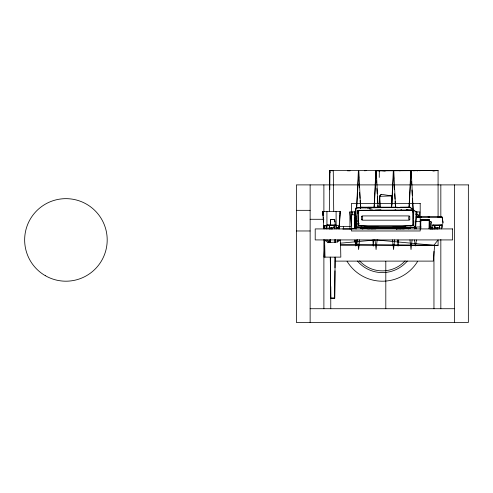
<?xml version="1.0" encoding="UTF-8"?>
<svg xmlns="http://www.w3.org/2000/svg" width="493" height="493" viewBox="0 0 493 493"><rect width="100%" height="100%" fill="white"/><g stroke="black" fill="none" stroke-linecap="round" stroke-linejoin="round"><path stroke-width="0.74" d="M429.403 221.505L430.931 221.505L430.931 226.792L429.397 226.909M355.096 228.74L355.12 220.063L355.009 221.758M420.615 228.74L420.621 220.063L420.671 228.783M334.759 298.105L330.778 298.247L330.298 257.124L330.661 298.105L334.759 298.105L335.117 257.124L334.993 267.785M329.324 211.368L329.78 170.553L438.08 170.523L438.08 217.536M330.31 242.599L330.353 239.518M330.532 225.658L330.612 219.502L334.759 219.582L334.79 221.887M334.636 298.247L334.957 270.83M379.24 177.443L379.333 170.535L385.015 170.824M354.905 218.048L354.997 211.996L355.952 208.04L361.468 207.208L397.161 207.183L398.19 207.787M413.609 217.986L413.701 212.686L412.721 210.554L410.823 209.975M413.781 222.91L412.986 225.677L413.356 225.356L413.652 209.969L357.641 210.314L357.265 211.984M379.333 207.448L379.585 196.325L381.237 194.31L391.75 195.931L391.898 205.125M330.513 225.48L330.612 219.502M429.477 227.131L429.212 228.894L429.391 220.063L429.403 228.727M356.587 208.126L358.362 171.089L358.768 177.893M374.095 207.368L375.839 171.089L376.245 177.893M391.571 207.368L393.309 171.089L393.765 178.645M409.042 207.368L410.78 171.089L411.144 177.135M420.529 221.758L420.621 220.063L421.737 219.97L429.391 220.063L429.477 221.758M339.227 228.838L340.262 211.368L322.792 211.368L323.821 228.838L324.856 225.393L338.198 225.393L338.882 228.838L339.227 228.838L336.171 226.928M324.647 246.044L323.975 257.124L340.823 257.124L340.49 240.134L337.317 240.134L337.317 242.075M356.636 208.126L358.855 171.089L360.63 208.126M356.18 222.947L356.316 220.722M374.15 207.368L376.325 171.089L378.063 207.368M391.627 207.368L393.796 171.089L395.54 207.368L397.444 207.806M409.098 207.368L411.273 171.089L413.122 209.636L412.413 198.297M419.438 217.222L419.765 211.904L415.513 211.904M335.998 225.202L327.05 225.48L327.081 225.11L335.998 225.202L327.081 225.11M432.786 225.11L432.762 225.48L441.71 225.48L441.685 225.11L432.762 225.202L441.685 225.11M430.919 228.918L430.925 223.452L431.369 222.54L430.931 221.505M343.307 228.826L343.473 226.54M430.672 228.826L430.783 227.304M356.242 220.802L355.626 228.709L354.905 218.257L354.997 211.996L355.749 214.874M373.78 239.992L373.306 246.118L372.837 239.992M398.547 239.992L398.073 246.118L397.605 239.992M355.096 220.063L355.145 228.783L355.009 227.131M417.62 216.889L418.113 216.889M434.666 245.292L433.285 261.111L335.148 261.111M413.356 225.356L385.76 227.889L414.958 227.144L416.357 211.959L410.01 207.245L355.952 208.04L356.31 226.922L356.809 227.347L385.692 227.957L368.234 228.918L356.685 227.144M329.275 227.704L329.497 225.412L329.133 228.918L329.133 227.643L334.371 227.643L334.309 228.857M414.41 228.962L414.644 226.786M359.668 239.838L358.608 249.557L357.548 239.838M377.139 239.838L376.079 249.557L375.019 239.838M394.616 239.838L393.556 249.557L392.496 239.838M412.086 239.838L411.026 249.557L409.966 239.838M339.394 217.271L339.72 215.059M339.936 213.58L340.262 211.368L338.882 228.838L336.016 226.928M327.007 225.393L324.48 225.843L324.856 225.393L324.339 228.838L324.067 225.8M442.135 227.778L442.991 222.152L442.116 216.988L416.012 216.988L442.104 217.006L442.942 222.565M416.474 239.974L415.463 245.97L414.41 239.974M413.214 224.777L413.88 221.043M413.146 225.591L413.818 222.029M415.833 214.671L416.357 211.959L416.474 218.146L415.303 228.777L415.112 226.472M324.856 225.393L324.166 228.838L323.926 225.8M357.708 213.001L358.657 210.437L412.721 210.554L412.789 225.702M355.194 220.285L355.194 228.61L349.962 228.949L349.87 211.904L354.868 211.904M370.292 208.557L370.958 207.183L371.469 208.145M429.15 216.957L428.053 216.889L428.978 216.957M409.769 219.428L409.326 220.186L362.053 220.186L361.615 219.428L361.615 216.673L362.078 215.916L409.332 215.916L409.769 216.673L409.769 219.428L408.734 219.428L408.734 216.673L409.769 216.673M358.565 226.071L358.657 210.437M357.474 213.642L358.824 211.842M420.769 220.211L420.769 228.678M340.312 244.429L433.883 245.292L438.104 239.925L438.104 245.292L434.666 245.496M380.602 207.448L379.585 196.325L381.237 194.31M421.281 216.889C419.777 216.938 422.717 216.852 421.034 216.889M414.958 227.144L415.815 226.114L415.47 221.727M414.903 227.02L414.477 227.513L396.052 227.889L375.327 227.889L356.593 227.236M434.616 227.643L434.616 228.918L434.616 227.643L439.855 227.643L439.793 228.857M438.69 217.234L439.053 216.889M429.169 228.734L429.169 220.155M360.291 208.077L361.468 207.208L365.72 207.769M439.694 217.234L440.267 216.889M400.261 210.363L401.561 209.587M340.49 240.134L337.317 241.983L328.098 242.562L324.591 240.134L325.004 257.124M359.742 227.39L360.642 228.499L362.817 228.918L364.641 227.889M399.25 207.787L400.341 207.183L410.133 207.22L412.832 209.944M411.076 227.513L408.561 228.918L406.713 227.889M409.178 228.592L411.014 227.612M327.05 225.48L327.74 225.135L327.05 225.135L327.05 228.918M394.468 210.332L395.78 209.685M417.152 216.957L417.509 216.889M374.175 207.719L375.401 207.27M422.316 219.97L420.621 220.063L429.391 220.063L427.696 219.97M417.127 170.917L418.545 170.523L420.011 170.775M429.058 216.889L429.348 216.889M364.752 170.855L366.126 170.523M399.694 170.855L401.074 170.523M355.946 218.035L354.905 218.257L356.112 229.109M347.349 170.788L350.073 170.824M418.082 216.889L417.737 216.957L418.169 216.957M433.563 170.886L435.609 170.523M419.432 216.889L418.951 216.957L419.703 216.889M409.178 227.969L403.447 228.918L385.76 227.791L395.589 227.261M410.607 227.729L412.043 227.495M402.744 226.99L396.052 227.889L385.76 227.791M402.676 227.02L396.052 227.889L405.936 227.002M410.04 226.059L411.513 225.868M340.182 243.203L375.099 239.999M375.66 170.843L438.08 170.523L432.755 170.917M330.754 219.582L334.759 219.582M375.074 210.141L380.916 209.79M378.26 170.818L383.597 170.523M413.208 170.818L418.545 170.523M379.585 196.325L391.75 195.931M441.71 225.202L432.762 225.48L433.452 225.135L432.762 225.135L432.762 228.918M405.696 226.503L364.235 226.361M416.449 226.983L421.016 226.959M358.756 225.769L411.267 225.702M339.018 226.62L350.541 226.595M296.373 210.332L310.134 210.332M412.524 211.904L414.021 211.904M355.237 214.782L351.497 214.782L351.497 225.942L349.87 211.904M416.64 214.782L418.138 214.782L418.224 217.086M361.615 216.673L362.645 216.673L362.645 219.428L361.615 219.428M310.134 219.286L323.889 219.286M416.419 221.499L421.004 221.505M357.641 210.314L358.109 225.523L362.004 226.034M430.611 227.778L432.903 227.791M326.286 228.53L324.788 228.53L324.357 226.503M329.195 228.857L332.849 228.857M434.678 228.857L438.332 228.857M342.795 228.999L350.541 228.999M430.401 228.999L433.476 228.999M296.373 230.97L310.134 230.97M324.591 240.134L328.098 240.134L328.098 242.753M340.521 245.292L438.104 245.292M310.134 308.717L454.589 308.717M420.64 220.063L429.372 220.069M396.236 228.851L400.815 228.863M371.334 228.851L375.912 228.857M432.762 225.202L441.71 225.48L441.019 225.135L441.71 225.135L441.71 228.918M327.05 225.202L335.998 225.48L335.973 225.11M356.31 226.922L385.692 227.889L358.109 225.523M360.642 228.499L362.164 228.555M379.333 170.535L385.452 170.911M369.417 226.946L370.896 227.039M375.333 227.316L385.692 227.957M420.708 216.889L421.564 216.957M418.859 216.889L419.771 216.889L419.186 216.889M408.925 228.524L410.429 228.66M371.599 227.544L375.327 227.889L369.405 227.063M376.621 239.999L410.213 243.104M411.741 243.246L433.883 245.292M329.805 189.762L329.805 170.523L332.658 170.837M369.805 209.741L372.844 210.098M406.713 209.784L412.721 210.554M367.137 207.954L368.548 208.138L368.739 207.183L369.349 208.212M365.707 226.552L364.228 226.342L365.677 226.527M328.098 241.521L330.224 241.946M406.214 209.784L407.674 210.172M335.998 225.48L335.308 225.135L335.998 225.135L335.998 228.918M360.993 227.698L362.817 228.918M357.678 220.778L359.2 223.97M369.084 207.183L369.67 208.557M357.69 223.489L358.306 225.523M323.149 215.922L322.792 211.368L323.223 212.84M334.427 219.293L335.117 222.041L335.117 225.849M356.285 217.185L354.997 211.996L355.441 214.886M354.905 218.146L355.206 219.644M355.65 221.893L355.946 223.391M354.905 218.374L355.188 219.853M413.652 209.969L413.929 211.442M323.192 215.922L322.792 211.368L323.118 213.58M329.805 170.523L330.076 172.796M322.792 211.368L323.143 214.412M323.5 217.462L323.679 218.984M354.905 218.467L355.231 222.189M323.667 221.24L323.328 217.444L323.63 221.998M416.357 227.439L416.474 228.875M356.057 218.072L356.174 219.496M356.291 220.926L356.809 227.347M396.655 227.741L396.779 229.368M336.417 227.304L336.528 228.826M411.415 181.671L411.6 184.696M411.914 189.984L412.234 195.277M394.172 185.448L394.394 189.226M394.671 193.761L394.985 199.055M395.121 201.323L395.485 207.368M376.424 180.913L376.56 183.18M376.88 188.474L377.194 193.761M377.379 196.787L377.786 203.591M377.872 205.1L378.008 207.368M359.132 183.938L359.36 187.716M359.631 192.252L359.995 198.297M360.13 200.565L360.58 208.126M437.205 227.643L437.273 228.918M379.746 195.931L379.863 198.229M331.721 227.643L331.789 228.918M420.529 227.131L420.603 228.783M326.224 225.4L326.237 228.918L326.224 225.264M329.607 239.869L329.651 242.155M333.268 170.553L333.724 211.368M336.097 211.368L336.134 225.393M326.914 211.368L326.945 225.393M454.589 184.893L454.589 322.477M440.834 184.893L440.834 217.197M440.834 239.499L440.834 308.717M433.957 251.393L433.957 308.717M418.138 214.782L418.138 217.012M417.01 211.904L417.01 214.782M385.803 261.327L385.803 308.717M354.905 217.924L354.905 228.721M352.624 211.904L352.624 214.782M330.766 286.55L330.766 308.717M330.298 239.623L330.298 242.618M323.889 184.893L323.889 211.811M323.889 225.658L323.889 228.734M323.889 239.499L323.889 308.717M310.134 184.893L310.134 322.477M417.657 261.327A41.276 41.276 0 0 1 347.066 261.327M405.135 260.889A30.954 30.954 0 0 1 359.588 260.889M407.298 261.043A32.674 32.674 0 0 1 357.425 261.043M434.98 225.412L434.758 227.704L434.98 225.412L439.491 225.412L439.725 227.704L439.491 225.412L434.98 225.412M356.969 239.974L355.817 245.884L354.905 239.968L355.663 245.896L356.969 239.974M468.35 184.893L296.373 184.893L296.373 322.477L468.35 322.477L468.35 184.893M420.196 203.455L351.404 203.455L351.404 230.97L420.196 230.97L420.196 203.455M452.611 228.918L315.206 228.918L315.206 239.925L452.611 239.925L452.611 228.918M334.242 227.704L334.007 225.412L334.229 227.704M335.104 242.599L335.055 239.53L335.117 242.605M45.288 275.673A41.276 41.276 0 0 0 107.197 239.925A41.276 41.276 0 0 0 45.288 204.182A41.276 41.276 0 0 0 45.288 275.673"/></g></svg>
